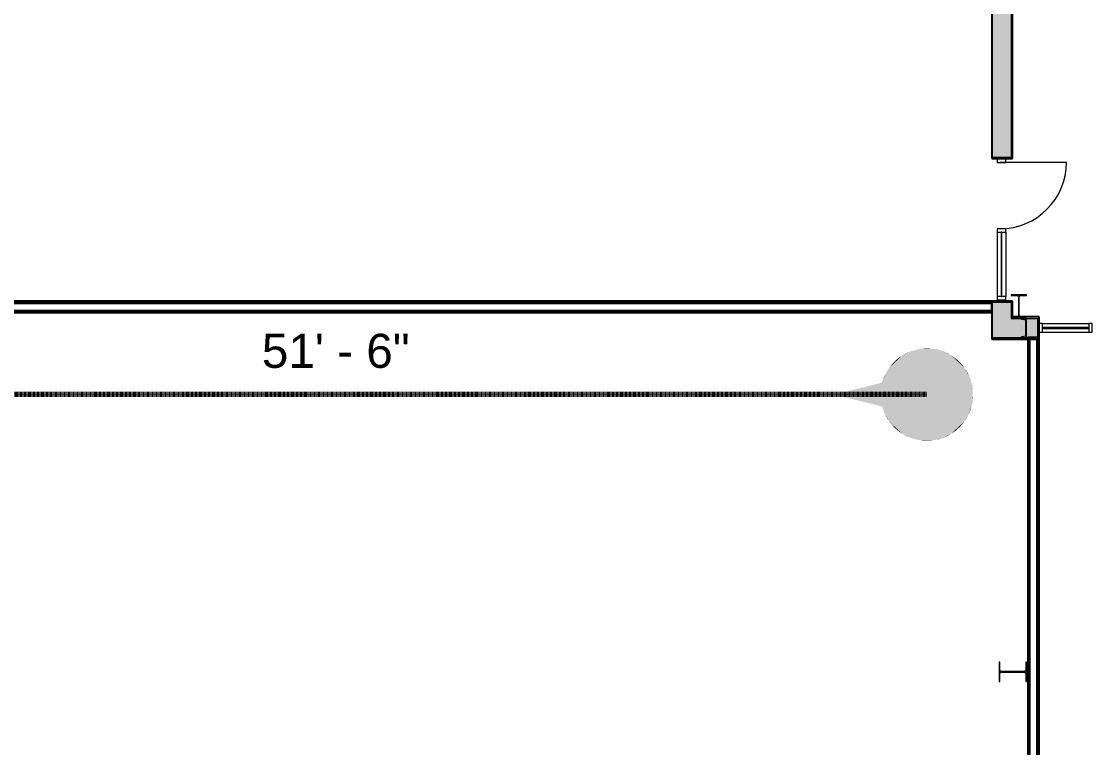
# Model space of a CAD drawing. Header units: inches. Extents: x -1442 to 59636, y -36095 to 792.
# Drawn here: x 55550 to 56105, y -22582 to -22205 of the extents above; entities that cross this region are included whole.
import ezdxf

# ---------------------------------------------------------------- set-up
doc = ezdxf.new("R2010")
doc.units = ezdxf.units.IN
doc.header["$MEASUREMENT"] = 0
doc.linetypes.add('Dash', pattern=[0.25, 0.125, -0.125])
for name, color, linetype, lineweight in [('A-ANNO-IDEN', 131, 'Continuous', 9), ('A-ANNO-NOTE', 131, 'Continuous', 9), ('A-DOOR', 31, 'Continuous', 9), ('A-GENM', 13, 'Continuous', 9), ('A-GLAZ-CURT', 52, 'Continuous', 13), ('A-GLAZ-CWMG', 51, 'Continuous', 13), ('A-WALL', 113, 'Continuous', 9), ('A-WALL-PATT', 111, 'Continuous', 25), ('I-WALL', 2, 'Continuous', 9), ('S-COLS', 52, 'Continuous', 13)]:
    doc.layers.add(name, color=color, linetype=linetype, lineweight=lineweight)
doc.styles.add('Arial_2', font='arial.ttf', dxfattribs={"height": 17.703593})
pattern_1 = [(161.57, (33273.428, 0.96), (-7.6802237, -0.0009796), [0, -54.643, 6.067, 0]), (18.43, (33271.508, 0.96), (-7.6802237, 0.0009796), [0, -54.643, 6.067, 0]), (108.43, (33273.428, 0.96), (3.8382953, -19.20136532), [18.211, -42.499]), (71.57, (33271.508, 0.96), (3.8382953, 19.20136532), [18.211, -42.499])]
pattern_2 = [(0, (33272.468, 0), (61.44, 15.36), [2.534, -43.546, 2.534, -43.546, -245.76]), (0, (33272.468, 0), (61.44, 15.36), [-92.16, 2.534, -89.626, 2.534, -43.546, -107.52]), (0, (33272.468, 0), (61.44, 15.36), [-230.4, 2.534, -28.186, 2.534, -74.266]), (120, (33295.508, 7.68), (-44.02215, 45.528601), [2.534, -43.546, 2.534, -43.546, -245.76]), (120, (33295.508, 7.68), (-44.02215, 45.528601), [-92.16, 2.534, -89.626, 2.534, -43.546, -107.52]), (120, (33295.508, 7.68), (-44.02215, 45.528601), [-230.4, 2.534, -28.186, 2.534, -74.266]), (240, (33303.188, 38.4), (-17.41785, -60.888601), [2.534, -43.546, 2.534, -43.546, -245.76]), (240, (33303.188, 38.4), (-17.41785, -60.888601), [-92.16, 2.534, -89.626, 2.534, -43.546, -107.52]), (240, (33303.188, 38.4), (-17.41785, -60.888601), [-230.4, 2.534, -28.186, 2.534, -74.266])]

# ---------------------------------------------------------------- blocks, each defined once
blk = doc.blocks.new('System Panel - Interior Glazing-1972891-Egress Plan')
at = {"layer": 'A-GLAZ-CURT', "lineweight": 9}
for p, q in [((11.97, -0.56), (-11.97, -0.56)), ((-11.97, -0.56), (-11.97, -0.94)), ((-11.97, -0.94), (11.97, -0.94)), ((11.97, -0.94), (11.97, -0.56))]:
    blk.add_line(p, q, dxfattribs=at)
blk = doc.blocks.new('Rectangular Mullion - Interior 1_75_ x 4_5_-1972890-Egress Plan')
at = {"layer": 'A-GLAZ-CWMG'}
for p, q in [((22807.77, -22362.3), (22831.7, -22362.3)), ((22807.77, -22366.8), (22831.7, -22366.8))]:
    blk.add_line(p, q, dxfattribs=at)
blk = doc.blocks.new('Rectangular Mullion - Interior 1_75_ x 4_5_-1220297-Egress Plan')
at = {"layer": 'A-GLAZ-CWMG'}
for p, q in [((-1.75, 3), (0, 3)), ((-1.75, -1.5), (-1.75, 3)), ((0, 3), (0, -1.5)), ((0, -1.5), (-1.75, -1.5))]:
    blk.add_line(p, q, dxfattribs=at)
blk = doc.blocks.new('Rectangular Mullion - Interior 1_75_ x 4_5_-1220290-Egress Plan')
at = {"layer": 'A-GLAZ-CWMG'}
for p, q in [((-0.875, 3), (0.875, 3)), ((-0.875, -1.5), (-0.875, 3)), ((0.875, 3), (0.875, -1.5)), ((0.875, -1.5), (-0.875, -1.5))]:
    blk.add_line(p, q, dxfattribs=at)
blk = doc.blocks.new('System Panel - Interior Glazing-1220302-Egress Plan')
at = {"layer": 'A-GLAZ-CURT', "lineweight": 9}
for p, q in [((16.71875, -0.5625), (-16.71875, -0.5625)), ((-16.71875, -0.5625), (-16.71875, -0.9375)), ((-16.71875, -0.9375), (16.71875, -0.9375)), ((16.71875, -0.9375), (16.71875, -0.5625))]:
    blk.add_line(p, q, dxfattribs=at)
blk = doc.blocks.new('Door_Single_Storefront - one-1371407-Egress Plan')
at = {"layer": 'A-DOOR', "lineweight": 13}
blk.add_line((-17.21875, 34.4375), (-17.21875, 0), dxfattribs=at)
blk.add_arc((-17.21875, 0), 34.4375, 360, 90, dxfattribs=at)
blk = doc.blocks.new('Rectangular Mullion - Interior 1_75_ x 4_5_-1305250-Egress Plan')
at = {"layer": 'A-GLAZ-CWMG'}
for p, q in [((22784.14, -22314.74), (22784.14, -22348.18)), ((22788.64, -22314.74), (22788.64, -22348.18))]:
    blk.add_line(p, q, dxfattribs=at)
blk = doc.blocks.new('Rectangular Mullion - Interior 1_75_ x 4_5_-1220298-Egress Plan')
at = {"layer": 'A-GLAZ-CWMG'}
for p, q in [((0, 3), (-1.75, 3)), ((-1.75, 3), (-1.75, -1.5)), ((0, -1.5), (0, 3)), ((-1.75, -1.5), (0, -1.5))]:
    blk.add_line(p, q, dxfattribs=at)
blk = doc.blocks.new('Path of Travel - 01 Start-1852366-Egress Plan')
at = {"layer": 'A-GENM', "linetype": 'Dash', "lineweight": 70}
blk.add_line((8.96, 0), (626.96, 0), dxfattribs=at)

msp = doc.modelspace()

# ---------------------------------------------------------------- hatches: boundary and pattern name
at = {"layer": 'A-ANNO-NOTE'}
for points in [[(56007.44, -22378.73), (56032.73, -22378.73), (56028.69, -22376.72)], [(56007.44, -22378.73), (56028.69, -22376.72), (56011.48, -22376.72)], [(56007.44, -22378.73), (56011.48, -22376.72), (56009.41, -22377.63)], [(56028.69, -22376.72), (56015.37, -22375.59), (56011.48, -22376.72)], [(56024.79, -22375.59), (56016.71, -22375.36), (56015.37, -22375.59)], [(56028.69, -22376.72), (56024.79, -22375.59), (56015.37, -22375.59)], [(56016.71, -22375.36), (56023.46, -22375.36), (56021.21, -22375.15)], [(56016.71, -22375.36), (56021.21, -22375.15), (56018.96, -22375.15)], [(56024.79, -22375.59), (56023.46, -22375.36), (56016.71, -22375.36)], [(56028.69, -22376.72), (56026.11, -22375.9), (56024.79, -22375.59)], [(56032.73, -22378.73), (56030.76, -22377.63), (56028.69, -22376.72)], [(56041.68, -22409.6), (56032.73, -22378.73), (55998.49, -22388.65)], [(55998.49, -22388.65), (56032.73, -22378.73), (56007.44, -22378.73)], [(55998.49, -22388.65), (56007.44, -22378.73), (56000.56, -22385.17)], [(56000.56, -22385.17), (56007.44, -22378.73), (56004.87, -22380.57)], [(56000.56, -22385.17), (56004.87, -22380.57), (56002.88, -22382.4)], [(56043.48, -22393.75), (56039.61, -22385.17), (56032.73, -22378.73)], [(56041.68, -22409.6), (56043.48, -22393.75), (56032.73, -22378.73)], [(56039.61, -22385.17), (56035.3, -22380.57), (56032.73, -22378.73)], [(56039.61, -22385.17), (56037.29, -22382.4), (56035.3, -22380.57)], [(56039.61, -22385.17), (56038.79, -22384.09), (56037.29, -22382.4)], [(56020.08, -22411.13), (56020.08, -22387.13), (55972.08, -22399.13), (55986.66, -22402.77)], [(56042.24, -22389.89), (56040.36, -22386.29), (56039.61, -22385.17)], [(56043.48, -22393.75), (56042.24, -22389.89), (56039.61, -22385.17)], [(56042.24, -22389.89), (56041.05, -22387.45), (56040.36, -22386.29)], [(55996.69, -22404.5), (55998.49, -22388.65), (55996.69, -22393.75)], [(55996.69, -22393.75), (55998.49, -22388.65), (55997.93, -22389.89)], [(56007.44, -22419.52), (55998.49, -22388.65), (55996.69, -22404.5), (56003.66, -22414.24)], [(56007.44, -22419.52), (56041.68, -22409.6), (55998.49, -22388.65), (56005.91, -22414.24)], [(56043.48, -22393.75), (56042.72, -22391.15), (56042.24, -22389.89)], [(55996.19, -22401.38), (55996.69, -22393.75), (55996.19, -22396.87)], [(55996.69, -22404.5), (55996.69, -22393.75), (55996.19, -22401.38)], [(56041.68, -22409.6), (56043.48, -22404.5), (56043.48, -22393.75)], [(56043.98, -22396.87), (56043.74, -22395.08), (56043.48, -22393.75)], [(56043.48, -22404.5), (56043.98, -22396.87), (56043.48, -22393.75)], [(56043.48, -22404.5), (56043.98, -22401.38), (56043.98, -22396.87)], [(56043.98, -22401.38), (56044.02, -22400.93), (56044.02, -22397.32)], [(56044.02, -22400.93), (56044.08, -22399.58), (56044.02, -22397.32)], [(56007.44, -22419.52), (55996.69, -22404.5), (56000.56, -22413.09), (56001.79, -22414.24)], [(56000.56, -22413.09), (55996.69, -22404.5), (55997.93, -22408.36)], [(56041.68, -22409.6), (56042.24, -22408.36), (56043.48, -22404.5)], [(56042.24, -22408.36), (56042.72, -22407.1), (56043.48, -22404.5)], [(56043.48, -22404.5), (56043.74, -22403.17), (56043.98, -22401.38)], [(56000.56, -22413.09), (55997.93, -22408.36), (55999.81, -22411.96)], [(56032.73, -22419.52), (56041.68, -22409.6), (56007.44, -22419.52)], [(56032.73, -22419.52), (56039.61, -22413.09), (56041.68, -22409.6), (56037.5, -22414.24)], [(56039.61, -22413.09), (56040.36, -22411.96), (56041.68, -22409.6)], [(56007.44, -22419.52), (56000.56, -22413.09), (56004.87, -22417.69)], [(56004.87, -22417.69), (56001.52, -22414.24), (56002.88, -22415.86)], [(56032.73, -22419.52), (56035.3, -22417.69), (56039.61, -22413.09), (56038.38, -22414.24)], [(56035.3, -22417.69), (56037.29, -22415.86), (56039.61, -22413.09), (56038.53, -22414.24)], [(56037.29, -22415.86), (56038.79, -22414.17), (56038.64, -22414.24)], [(56011.48, -22421.53), (56007.44, -22419.52), (56009.41, -22420.62)], [(56011.48, -22421.53), (56032.73, -22419.52), (56007.44, -22419.52)], [(56028.69, -22421.53), (56032.73, -22419.52), (56011.48, -22421.53)], [(56028.69, -22421.53), (56030.76, -22420.62), (56032.73, -22419.52)], [(56032.73, -22419.52), (56033.49, -22419.03), (56035.3, -22417.69)], [(56024.79, -22422.66), (56028.69, -22421.53), (56011.48, -22421.53)], [(56015.37, -22422.66), (56024.79, -22422.66), (56011.48, -22421.53)], [(56023.46, -22422.89), (56024.79, -22422.66), (56015.37, -22422.66)], [(56023.46, -22422.89), (56015.37, -22422.66), (56016.71, -22422.89)], [(56018.96, -22423.1), (56023.46, -22422.89), (56016.71, -22422.89)], [(56021.21, -22423.1), (56023.46, -22422.89), (56018.96, -22423.1)], [(56024.79, -22422.66), (56026.11, -22422.36), (56028.69, -22421.53)]]:
    msp.add_hatch(color=256, dxfattribs=at).paths.add_polyline_path(points, flags=0)
at = {"layer": 'A-WALL-PATT', "lineweight": 9}
h = msp.add_hatch(dxfattribs=at)
h.set_pattern_fill('FP_14', color=256, style=0, pattern_type=2)
h.set_pattern_definition(pattern_1)
h.paths.add_polyline_path([(56053.86, -22359.55), (56063.86, -22359.55), (56063.86, -22351.3), (56053.86, -22351.3), (56053.86, -22358.8)], flags=0)
h.paths.add_polyline_path([(56053.86, -22275.8), (56063.86, -22275.8), (56063.86, -21852.3), (56053.86, -21852.3), (56053.86, -22259.3)], flags=0)
h = msp.add_hatch(dxfattribs=at)
h.set_pattern_fill('FP_13', color=256, style=0, pattern_type=2)
h.set_pattern_definition(pattern_2)
h.paths.add_polyline_path([(55342.11, -22351.18), (56053.86, -22351.18), (56053.86, -22350.55), (55342.11, -22350.55)], flags=0)
h = msp.add_hatch(dxfattribs=at)
h.set_pattern_fill('FP_13', color=256, style=0, pattern_type=2)
h.set_pattern_definition(pattern_2)
h.paths.add_polyline_path([(55468.05, -22351.8), (56053.86, -22351.8), (56053.86, -22351.18), (55342.11, -22351.18), (55342.11, -22351.8), (55425.18, -22351.8)], flags=0)
h = msp.add_hatch(dxfattribs=at)
h.set_pattern_fill('FP_13', color=256, style=0, pattern_type=2)
h.set_pattern_definition(pattern_2)
h.paths.add_polyline_path([(56053.86, -22355.93), (56053.86, -22355.3), (55342.11, -22355.3), (55342.14, -22355.93), (55986.66, -22355.93)], flags=0)
h = msp.add_hatch(dxfattribs=at)
h.set_pattern_fill('FP_13', color=256, style=0, pattern_type=2)
h.set_pattern_definition(pattern_2)
h.paths.add_polyline_path([(56053.86, -22356.55), (56053.86, -22355.93), (55342.11, -22355.93), (55342.11, -22356.55), (55986.66, -22356.55)], flags=0)
h = msp.add_hatch(dxfattribs=at)
h.set_pattern_fill('FP_14', color=256, style=0, pattern_type=2)
h.set_pattern_definition(pattern_1)
h.paths.add_polyline_path([(58433.98, -22369.55), (58753.98, -22369.55), (58753.98, -22359.55), (58433.98, -22359.55)], flags=0)
h.paths.add_polyline_path([(58390.48, -22369.55), (58390.48, -22359.55), (58192.73, -22359.55), (58192.73, -22369.55), (58372.97, -22369.55)], flags=0)
h.paths.add_polyline_path([(58092.22, -22369.55), (58114.61, -22369.55), (58114.61, -22359.55), (57903.23, -22359.55), (57903.23, -22369.55), (58057.13, -22369.55)], flags=0)
h.paths.add_polyline_path([(59010.36, -22369.55), (59011.23, -22369.55), (59011.23, -22359.55), (58835.98, -22359.55), (58835.98, -22369.55), (58934.45, -22369.55)], flags=0)
h.paths.add_polyline_path([(56074.39, -22369.55), (56077.73, -22369.55), (56077.73, -22359.55), (56053.86, -22359.55), (56053.86, -22369.55), (56073.73, -22369.55)], flags=0)
h = msp.add_hatch(dxfattribs=at)
h.set_pattern_fill('FP_13', color=256, style=0, pattern_type=2)
h.set_pattern_definition(pattern_2)
h.paths.add_polyline_path([(56072.48, -22787.3), (56073.11, -22787.3), (56073.11, -22696.58), (56072.48, -22696.58), (56072.48, -22786.77)], flags=0)
h.paths.add_polyline_path([(56073.11, -22660.58), (56073.11, -22656.62), (56072.48, -22656.62), (56072.48, -22660.58)], flags=0)
h.paths.add_polyline_path([(56073.11, -22652.99), (56073.11, -22369.55), (56072.48, -22369.55), (56072.48, -22652.99)], flags=0)
h = msp.add_hatch(dxfattribs=at)
h.set_pattern_fill('FP_13', color=256, style=0, pattern_type=2)
h.set_pattern_definition(pattern_2)
h.paths.add_polyline_path([(56077.85, -22787.3), (56077.86, -22787.3), (56077.86, -22696.58), (56077.23, -22696.58), (56077.23, -22787.3)], flags=0)
h.paths.add_polyline_path([(56077.86, -22660.58), (56077.86, -22369.55), (56077.23, -22369.55), (56077.23, -22660.58)], flags=0)
h = msp.add_hatch(dxfattribs=at)
h.set_pattern_fill('FP_13', color=256, style=0, pattern_type=2)
h.set_pattern_definition(pattern_2)
h.paths.add_polyline_path([(56077.86, -22787.3), (56078.48, -22787.3), (56078.48, -22696.58), (56077.86, -22696.58), (56077.86, -22787.3)], flags=0)
h.paths.add_polyline_path([(56078.48, -22660.58), (56078.48, -22369.55), (56077.86, -22369.55), (56077.86, -22660.58)], flags=0)

# ---------------------------------------------------------------- linework, layer by layer
at = {"layer": 'A-WALL'}
for p, q in [((56063.86, -21852.3), (56063.86, -22275.8)), ((56053.86, -22275.8), (56063.86, -22275.8)), ((55342.11, -22351.18), (56053.86, -22351.18)), ((55342.11, -22351.8), (56053.86, -22351.8)), ((56063.86, -22351.3), (56053.86, -22351.3)), ((56063.86, -22351.3), (56063.86, -22359.55)), ((55342.11, -22355.3), (56053.86, -22355.3)), ((55342.11, -22355.93), (56053.86, -22355.93)), ((56063.86, -22359.55), (56077.73, -22359.55)), ((56077.73, -22369.55), (56077.73, -22359.55)), ((56053.86, -22369.55), (56077.73, -22369.55)), ((56073.11, -22652.99), (56073.11, -22369.55)), ((56073.73, -22652.99), (56073.73, -22369.55)), ((56077.23, -22660.58), (56077.23, -22369.55)), ((56077.86, -22660.58), (56077.86, -22369.55))]:
    msp.add_line(p, q, dxfattribs=at)
at = {"layer": 'I-WALL', "lineweight": 25}
for p, q in [((56064.61, -22276.55), (56064.61, -21603.92)), ((56053.86, -21851.55), (56053.86, -22276.55)), ((56053.86, -22276.55), (56064.61, -22276.55)), ((56064.61, -22350.55), (55342.11, -22350.55)), ((56053.86, -22350.55), (56053.86, -22370.3)), ((56053.86, -22356.55), (56053.86, -22350.55)), ((56064.61, -22358.8), (56064.61, -22350.55)), ((55342.11, -22356.55), (56053.86, -22356.55)), ((56078.48, -22358.8), (56064.61, -22358.8)), ((56078.48, -22660.58), (56078.48, -22358.8)), ((56053.86, -22370.3), (56078.48, -22370.3)), ((56072.48, -22369.55), (56072.48, -22652.37)), ((56078.48, -22369.55), (56072.48, -22369.55))]:
    msp.add_line(p, q, dxfattribs=at)
at = {"layer": 'S-COLS', "lineweight": 15}
for p, q in [((56071.86, -22347.3), (56063.86, -22347.3)), ((56063.86, -22347.3), (56063.86, -22347.74)), ((56063.86, -22347.74), (56067.02, -22347.74)), ((56067.71, -22348.43), (56067.71, -22358.43)), ((56068, -22358.43), (56068, -22348.43)), ((56068.69, -22347.74), (56071.86, -22347.74)), ((56071.86, -22347.74), (56071.86, -22347.3)), ((56067.02, -22359.12), (56063.86, -22359.12)), ((56063.86, -22359.12), (56063.86, -22359.55)), ((56063.86, -22359.55), (56071.86, -22359.55)), ((56071.86, -22359.12), (56068.69, -22359.12)), ((56071.86, -22359.55), (56068.97, -22359.55)), ((56069.4, -22359.99), (56071.33, -22360.29)), ((56071.33, -22360.29), (56071.33, -22368.81)), ((56071.86, -22359.55), (56071.86, -22359.12)), ((56071.86, -22369.55), (56071.86, -22359.55)), ((56068.97, -22369.55), (56071.86, -22369.55)), ((56071.33, -22368.81), (56069.4, -22369.12)), ((56058.04, -22538.05), (56057.61, -22538.05)), ((56057.61, -22538.05), (56057.61, -22548.05)), ((56058.04, -22542.22), (56058.04, -22538.05)), ((56070.73, -22542.91), (56058.73, -22542.91)), ((56058.73, -22543.2), (56070.73, -22543.2)), ((56071.86, -22538.05), (56071.42, -22538.05)), ((56071.42, -22538.05), (56071.42, -22542.22)), ((56071.86, -22548.05), (56071.86, -22538.05)), ((56057.61, -22548.05), (56058.04, -22548.05)), ((56058.04, -22548.05), (56058.04, -22543.89)), ((56071.42, -22543.89), (56071.42, -22548.05)), ((56071.42, -22548.05), (56071.86, -22548.05))]:
    msp.add_line(p, q, dxfattribs=at)
for centre, radius, start, end in [((56067.02, -22348.43), 0.691, 0, 90), ((56068.69, -22348.43), 0.691, 90, 180), ((56067.02, -22358.43), 0.691, 270, 0), ((56068.69, -22358.43), 0.691, 180, 270), ((56069.4, -22359.55), 0.436, 180, 270), ((56069.4, -22369.55), 0.436, 90, 180), ((56058.73, -22542.22), 0.691, 180, 270), ((56058.73, -22543.89), 0.691, 90, 180), ((56070.73, -22542.22), 0.691, 270, 0), ((56070.73, -22543.89), 0.691, 0, 90)]:
    msp.add_arc(centre, radius, start, end, dxfattribs=at)

# ---------------------------------------------------------------- block references
at = {"layer": 'A-DOOR', "lineweight": 13, "rotation": 270}
msp.add_blockref('Door_Single_Storefront - one-1371407-Egress Plan', (56058.11, -22295.77), dxfattribs=at)
at = {"layer": 'A-GENM', "lineweight": 13, "rotation": 180}
msp.add_blockref('Path of Travel - 01 Start-1852366-Egress Plan', (56029.04, -22399.13), dxfattribs=at)
at = {"layer": 'A-GLAZ-CURT'}
for name, p, rotation in [('System Panel - Interior Glazing-1220302-Egress Plan', (56058.11, -22331.46), 90), ('System Panel - Interior Glazing-1972891-Egress Plan', (56092.2, -22365.3), 180)]:
    msp.add_blockref(name, p, dxfattribs=dict(at, rotation=rotation))
at = {"layer": 'A-GLAZ-CWMG', "extrusion": (0, 0, -1), "rotation": 90}
for name, p in [('Rectangular Mullion - Interior 1_75_ x 4_5_-1220297-Egress Plan', (-56058.11, -22276.8)), ('Rectangular Mullion - Interior 1_75_ x 4_5_-1220290-Egress Plan', (-56058.11, -22313.87))]:
    msp.add_blockref(name, p, dxfattribs=at)
at = {"layer": 'A-GLAZ-CWMG'}
for name in ['Rectangular Mullion - Interior 1_75_ x 4_5_-1305250-Egress Plan', 'Rectangular Mullion - Interior 1_75_ x 4_5_-1972890-Egress Plan']:
    msp.add_blockref(name, (33272.47, 0), dxfattribs=at)
at = {"layer": 'A-GLAZ-CWMG', "rotation": 270}
msp.add_blockref('Rectangular Mullion - Interior 1_75_ x 4_5_-1220298-Egress Plan', (56058.11, -22349.93), dxfattribs=at)
at = {"layer": 'A-GLAZ-CWMG', "extrusion": (0, 0, -1)}
for name, p in [('Rectangular Mullion - Interior 1_75_ x 4_5_-1220297-Egress Plan', (-56078.48, -22365.3)), ('Rectangular Mullion - Interior 1_75_ x 4_5_-1220290-Egress Plan', (-56105.05, -22365.3))]:
    msp.add_blockref(name, p, dxfattribs=at)

# ---------------------------------------------------------------- texts
at = {"layer": 'A-ANNO-IDEN', "insert": (55713.35, -22367.55), "char_height": 17.704, "width": 91.368, "attachment_point": 2, "line_spacing_factor": 0.938532, "style": 'Arial_2', "bg_fill": 3, "box_fill_scale": 1.25, "bg_fill_color": 0, "bg_fill_transparency": 0}
msp.add_mtext('51\' - 6"', dxfattribs=at)

doc.saveas('drawing.dxf')
